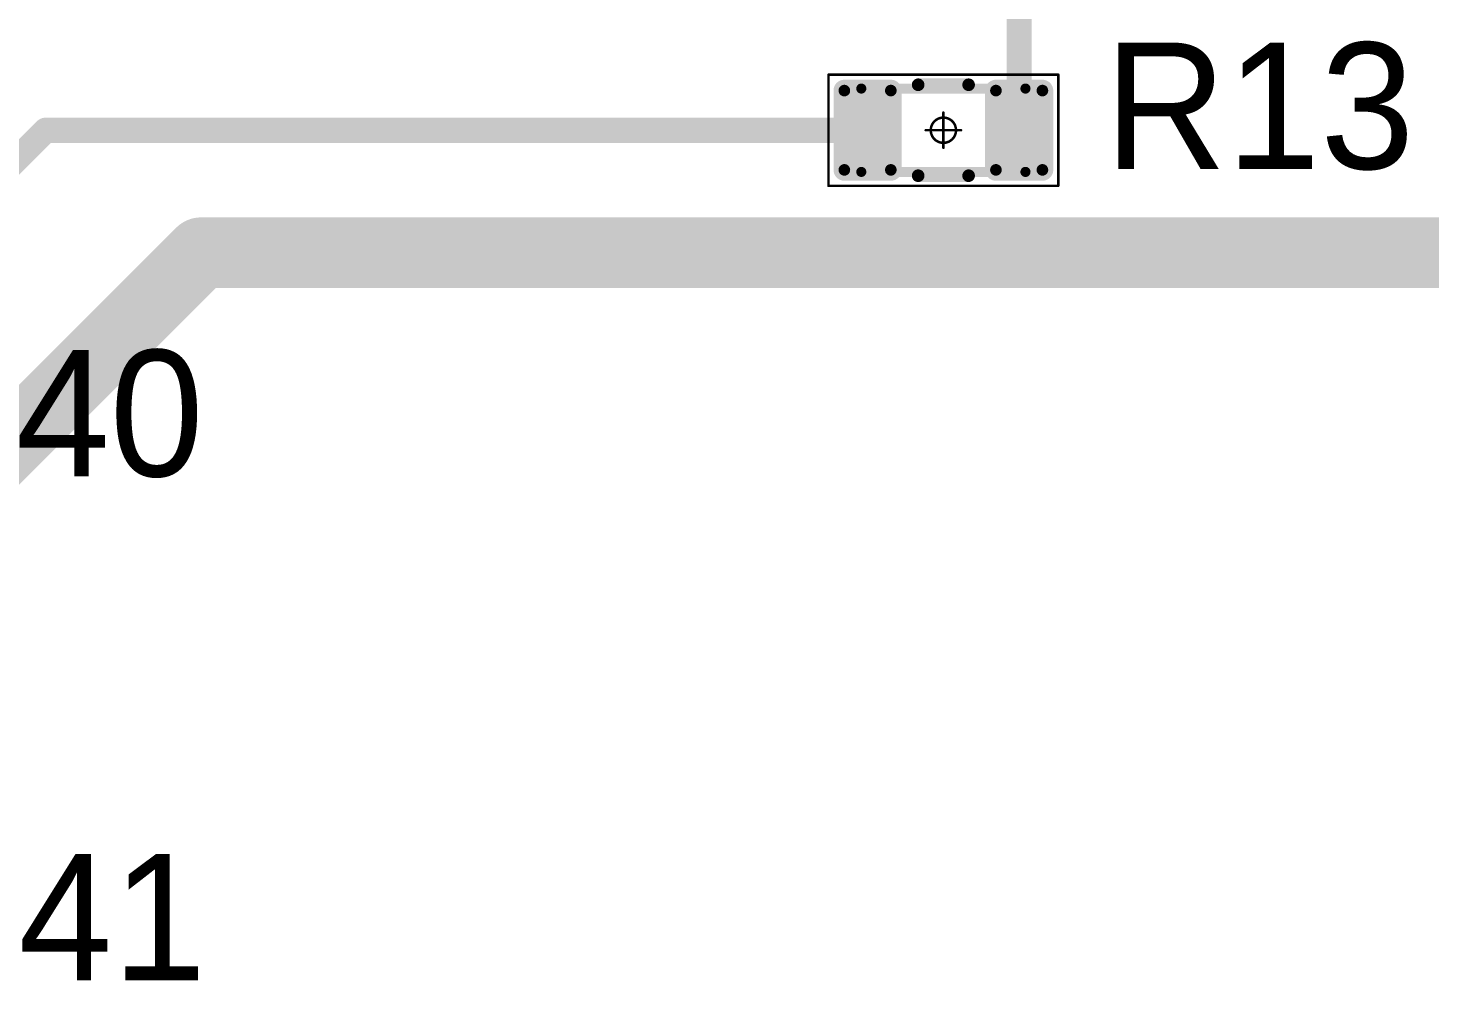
# Model space of a CAD drawing. Header units: millimetres. Extents: x 0 to 273, y 0 to 149.
# Drawn here: x 158.5 to 186.25, y 104.06 to 122.95 of the extents above; entities that cross this region are included whole.
import ezdxf

# ---------------------------------------------------------------- set-up
doc = ezdxf.new("R2010")
doc.units = ezdxf.units.MM
for name, color, linetype in [('Mechanical13', 56, 'Continuous'), ('Mechanical15', 56, 'Continuous'), ('TopLayer', 1, 'Continuous'), ('TopOverlay', 2, 'Continuous'), ('TopPaste', 8, 'Continuous'), ('TopSolder', 216, 'Continuous')]:
    doc.layers.add(name, color=color, linetype=linetype)

# ---------------------------------------------------------------- blocks, each defined once
blk = doc.blocks.new('RC1206S_79')
at = {"layer": 'Mechanical13', "const_width": 0.2}
for points in [[(-1.625, 0.825), (1.625, 0.825)], [(-1.625, -0.825), (-1.625, 0.825)], [(1.625, -0.825), (1.625, 0.825)], [(-1.625, -0.825), (1.625, -0.825)]]:
    blk.add_lwpolyline(points, dxfattribs=at)
at = {"layer": 'Mechanical13', "const_width": 0.1}
for points in [[(-1.675, 0.825, 1), (-1.575, 0.825, 1)], [(-1.675, 0.825, 1), (-1.575, 0.825, 1)], [(1.575, 0.825, 1), (1.675, 0.825, 1)], [(1.575, 0.825, 1), (1.675, 0.825, 1)], [(-1.675, -0.825, 1), (-1.575, -0.825, 1)], [(-1.675, -0.825, 1), (-1.575, -0.825, 1)], [(1.575, -0.825, 1), (1.675, -0.825, 1)], [(1.575, -0.825, 1), (1.675, -0.825, 1)]]:
    blk.add_lwpolyline(points, format="xyb", close=True, dxfattribs=at)
at = {"layer": 'Mechanical15', "const_width": 0.05}
for points in [[(-2.275, 1.1), (2.275, 1.1)], [(-2.275, -1.1), (-2.275, 1.1)], [(2.275, -1.1), (2.275, 1.1)], [(0, -0.35), (0, 0.35)], [(-0.35, 0), (0.35, 0)], [(-2.275, -1.1), (2.275, -1.1)]]:
    blk.add_lwpolyline(points, dxfattribs=at)
at = {"layer": 'Mechanical15'}
for points, const_width in [([(-2.287, 1.1, 1), (-2.262, 1.1, 1)], 0.025), ([(-2.287, 1.1, 1), (-2.262, 1.1, 1)], 0.025), ([(2.262, 1.1, 1), (2.287, 1.1, 1)], 0.025), ([(2.262, 1.1, 1), (2.287, 1.1, 1)], 0.025), ([(-0.012, 0.35, 1), (0.012, 0.35, 1)], 0.025), ([(-0.362, 0, 1), (-0.337, 0, 1)], 0.025), ([(0.25, 0, 1), (-0.25, 0, 1)], 0.05), ([(-0.262, 0, 1), (-0.238, 0, 1)], 0.025), ([(0.238, 0, 1), (0.262, 0, 1)], 0.025), ([(0.337, 0, 1), (0.362, 0, 1)], 0.025), ([(-0.012, -0.35, 1), (0.012, -0.35, 1)], 0.025), ([(-2.287, -1.1, 1), (-2.262, -1.1, 1)], 0.025), ([(-2.287, -1.1, 1), (-2.262, -1.1, 1)], 0.025), ([(2.262, -1.1, 1), (2.287, -1.1, 1)], 0.025), ([(2.262, -1.1, 1), (2.287, -1.1, 1)], 0.025)]:
    blk.add_lwpolyline(points, format="xyb", close=True, dxfattribs=dict(at, const_width=const_width))
at = {"layer": 'TopLayer', "const_width": 0.115}
for points in [[(-2.018, 0.785, 1), (-1.903, 0.785, 1)], [(-1.098, 0.785, 1), (-0.983, 0.785, 1)], [(0.983, 0.785, 1), (1.098, 0.785, 1)], [(1.903, 0.785, 1), (2.018, 0.785, 1)], [(-2.018, -0.785, 1), (-1.903, -0.785, 1)], [(-1.098, -0.785, 1), (-0.983, -0.785, 1)], [(0.983, -0.785, 1), (1.098, -0.785, 1)], [(1.903, -0.785, 1), (2.018, -0.785, 1)]]:
    blk.add_lwpolyline(points, format="xyb", close=True, dxfattribs=at)
at = {"layer": 'TopLayer'}
for points in [[(-1.96, -0.9), (-1.04, -0.9), (-1.96, 0.9), (-1.04, 0.9)], [(1.04, -0.9), (1.96, -0.9), (1.04, 0.9), (1.96, 0.9)], [(-2.075, -0.785), (-0.925, -0.785), (-2.075, 0.785), (-0.925, 0.785)], [(0.925, -0.785), (2.075, -0.785), (0.925, 0.785), (2.075, 0.785)]]:
    blk.add_solid(points, dxfattribs=at)
at = {"layer": 'TopOverlay', "const_width": 0.25}
for points in [[(-0.5, 0.9), (0.5, 0.9)], [(-0.5, -0.9), (0.5, -0.9)]]:
    blk.add_lwpolyline(points, dxfattribs=at)
at = {"layer": 'TopOverlay', "const_width": 0.125}
for points in [[(-0.562, 0.9, 1), (-0.437, 0.9, 1)], [(0.437, 0.9, 1), (0.562, 0.9, 1)], [(-0.562, -0.9, 1), (-0.437, -0.9, 1)], [(0.437, -0.9, 1), (0.562, -0.9, 1)]]:
    blk.add_lwpolyline(points, format="xyb", close=True, dxfattribs=at)
at = {"layer": 'TopPaste', "const_width": 0.09}
for points in [[(-2.005, 0.785, 1), (-1.915, 0.785, 1)], [(-1.085, 0.785, 1), (-0.995, 0.785, 1)], [(0.995, 0.785, 1), (1.085, 0.785, 1)], [(1.915, 0.785, 1), (2.005, 0.785, 1)], [(-2.005, -0.785, 1), (-1.915, -0.785, 1)], [(-1.085, -0.785, 1), (-0.995, -0.785, 1)], [(0.995, -0.785, 1), (1.085, -0.785, 1)], [(1.915, -0.785, 1), (2.005, -0.785, 1)]]:
    blk.add_lwpolyline(points, format="xyb", close=True, dxfattribs=at)
at = {"layer": 'TopPaste'}
for points in [[(-1.96, -0.875), (-1.04, -0.875), (-1.96, 0.875), (-1.04, 0.875)], [(1.04, -0.875), (1.96, -0.875), (1.04, 0.875), (1.96, 0.875)], [(-2.05, -0.785), (-0.95, -0.785), (-2.05, 0.785), (-0.95, 0.785)], [(0.95, -0.785), (2.05, -0.785), (0.95, 0.785), (2.05, 0.785)]]:
    blk.add_solid(points, dxfattribs=at)
at = {"layer": 'TopSolder', "const_width": 0.215}
for points in [[(-2.068, 0.785, 1), (-1.853, 0.785, 1)], [(-1.148, 0.785, 1), (-0.933, 0.785, 1)], [(0.933, 0.785, 1), (1.148, 0.785, 1)], [(1.853, 0.785, 1), (2.068, 0.785, 1)], [(-2.068, -0.785, 1), (-1.853, -0.785, 1)], [(-1.148, -0.785, 1), (-0.933, -0.785, 1)], [(0.933, -0.785, 1), (1.148, -0.785, 1)], [(1.853, -0.785, 1), (2.068, -0.785, 1)]]:
    blk.add_lwpolyline(points, format="xyb", close=True, dxfattribs=at)
at = {"layer": 'TopSolder'}
for points in [[(-1.96, -1), (-1.04, -1), (-1.96, 1), (-1.04, 1)], [(1.04, -1), (1.96, -1), (1.04, 1), (1.96, 1)], [(-2.175, -0.785), (-0.825, -0.785), (-2.175, 0.785), (-0.825, 0.785)], [(0.825, -0.785), (2.175, -0.785), (0.825, 0.785), (2.175, 0.785)]]:
    blk.add_solid(points, dxfattribs=at)

msp = doc.modelspace()

# ---------------------------------------------------------------- linework, layer by layer
at = {"layer": 'TopLayer'}
for points, const_width in [([(178.12, 120.925), (178.12, 125.005)], 0.5), ([(156.925, 119), (158.85, 120.925)], 0.5), ([(158.85, 120.925), (175.12, 120.925)], 0.5), ([(156.212, 112.787), (161.925, 118.5)], 1.4), ([(161.925, 118.5), (188.625, 118.5)], 1.4)]:
    msp.add_lwpolyline(points, dxfattribs=dict(at, const_width=const_width))
for points, const_width in [([(158.725, 120.925, 1), (158.975, 120.925, 1)], 0.25), ([(158.725, 120.925, 1), (158.975, 120.925, 1)], 0.25), ([(174.995, 120.925, 1), (175.245, 120.925, 1)], 0.25), ([(177.995, 120.925, 1), (178.245, 120.925, 1)], 0.25), ([(161.575, 118.5, 1), (162.275, 118.5, 1)], 0.7), ([(161.575, 118.5, 1), (162.275, 118.5, 1)], 0.7)]:
    msp.add_lwpolyline(points, format="xyb", close=True, dxfattribs=dict(at, const_width=const_width))

# ---------------------------------------------------------------- block references
at = {"rotation": 360}
msp.add_blockref('RC1206S_79', (176.62, 120.925), dxfattribs=at)

# ---------------------------------------------------------------- texts
at = {"layer": 'TopOverlay'}
for s, p in [('R13', (179.811, 120.16)), ('VS40', (153.797, 114.074)), ('VS41', (153.849, 104.099))]:
    msp.add_text(s, height=2.5, dxfattribs=at).set_placement(p)

doc.saveas('drawing.dxf')
